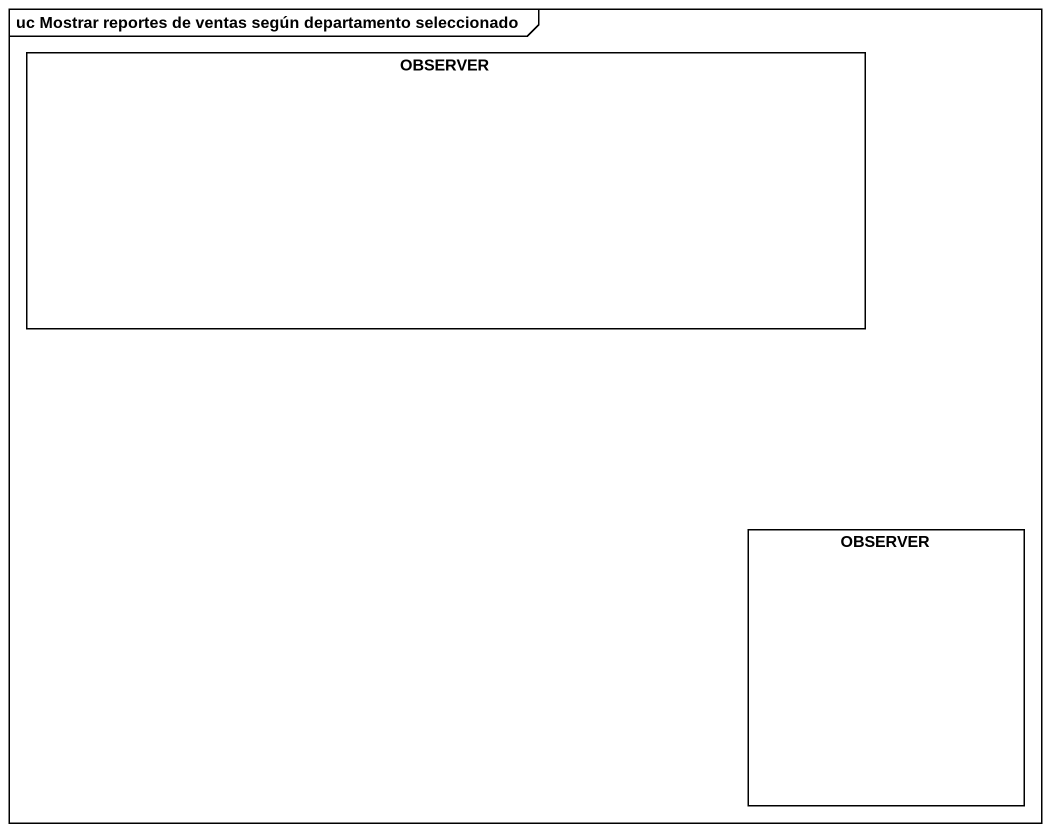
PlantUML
@startuml
mainframe uc Mostrar reportes de ventas según departamento seleccionado
rectangle OBSERVER
rectangle "OBSERVER" as OBSERVER_2
@enduml
